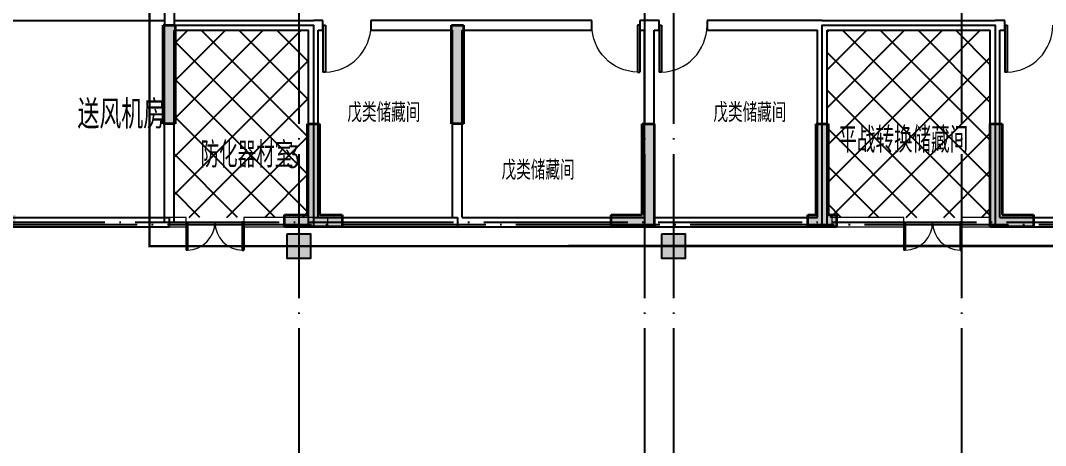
# Model space of a CAD drawing. Extents: x 290727 to 13733020, y 1731457 to 3643100.
# Drawn here: x 698462 to 719812, y 1807524 to 1816374 of the extents above; entities that cross this region are included whole.
import ezdxf

# ---------------------------------------------------------------- set-up
doc = ezdxf.new("R2010")
doc.units = 0
doc.header["$LTSCALE"] = 10
doc.linetypes.add('DASH', pattern=[0.35, 0.25, -0.1])
doc.linetypes.add('DOTE', pattern=[2.4200000000000004, 2, -0.2, 0.02, -0.2])
doc.layers.get('0').update_dxf_attribs({"linetype": 'CONTINUOUS'})
for name, color, linetype in [('COLUMN', 9, 'CONTINUOUS'), ('DOTE', 8, 'DOTE'), ('PUB_HATCH', 8, 'CONTINUOUS'), ('PUB_TEXT', 7, 'CONTINUOUS'), ('WALL', 255, 'CONTINUOUS'), ('WINDOW', 4, 'CONTINUOUS'), ('作业图', 4, 'CONTINUOUS'), ('回家路线', 4, 'CONTINUOUS'), ('填充', 8, 'CONTINUOUS'), ('文字', 4, 'CONTINUOUS'), ('防火分区示意线', 4, 'CONTINUOUS')]:
    doc.layers.add(name, color=color, linetype=linetype)
doc.layers.add('S_ConcWall', color=8, linetype='CONTINUOUS', lineweight=35)
doc.layers.add('X-人防$0$人防', color=210, linetype='CONTINUOUS', lineweight=20)
doc.layers.get('0').off()
doc.styles.add('_TCH_DIM', font='SIMPLEX', dxfattribs={"bigfont": 'GBCBIG'})
doc.styles.add('HNSJY', font='HNSJY-07', dxfattribs={"width": 0.8, "bigfont": 'HNSJY-HZ'})
pattern_1 = [(45, (0, 0), (-392.8862052967754, 392.8862052967755), []), (135, (0, 0), (-392.8862052967755, -392.8862052967754), [])]

# ---------------------------------------------------------------- blocks, each defined once
blk = doc.blocks.new('A$C55C93FC2')
at = {"layer": 'DOTE', "linetype": 'DOTE', "ltscale": 150}
for p, q in [((219334.4150152878, 76542.35001189262), (219334.4150152878, 12199.99773951061)), ((226534.4150152878, 76542.35001189262), (226534.4150152875, 12199.99773951061)), ((227134.4150152878, 76542.35001189262), (227134.4150152875, 12199.99773951061)), ((233134.4150152878, 76542.35001189262), (233134.4150152875, 12199.99773951061)), ((154884.1350579555, 71442.35001189262), (252290.8196143164, 71442.35001189262))]:
    blk.add_line(p, q, dxfattribs=at)
blk = doc.blocks.new('A$C682E2834')
h = blk.add_hatch(color=0)
h.dxf.hatch_style = 1
h.paths.add_polyline_path([(30400.23085716739, 7899.570863577392), (30600.24778824602, 7899.58779752336), (30600.28163841716, 7499.763246389892), (30800.28163841716, 7499.782777639892), (30800.23085716716, 7899.561097952392), (32999.96913841716, 7899.459535452392), (33000.16445091716, 7499.571840139892), (33200.16445091716, 7499.638246389892), (33200.05505534937, 7899.587791461672), (33200.00038841716, 7899.570863577392), (33200.00038841739, 8099.440454095457), (30600.23085716739, 8099.570863577392), (30400.23085716739, 8099.570863577392)])
edge = h.paths.add_edge_path(flags=16)
edge.add_line((11799.89296654239, 7900.001527639892), (11799.80312279216, 7500.223207327392))
h.paths.add_polyline_path([(9600.016013417393, 7900.001527639892), (11799.89296654239, 7900.001527639892)], flags=17)
h.paths.add_polyline_path([(21424.87343529216, 250.0015276398917), (21599.87343529216, 250.0020159211417), (21599.87343529216, 0.002015921141719446), (21174.87343529216, 0.001527639891719446), (20999.87343529216, 0.002015921141719446), (20999.87343529216, 250.0020159211417), (21174.87343529216, 250.0015276398917), (21175.03163841716, 2150.010804983642), (21425.03163841716, 2149.991273733642)])
h.paths.add_polyline_path([(42349.82460716716, 2149.023988577392), (42599.82460716716, 2149.014222952392), (42599.74648216716, 0.0005510773917194456), (42199.74648216716, 0.002015921141719446), (42199.74648216716, 250.0020159211417), (42349.74648216716, 250.0015276398917)])
h.paths.add_polyline_path([(42599.90663841716, 3549.014222952392), (42349.90663841716, 3549.025941702392), (42350.00429466716, 5450.001527639892), (42200.00038841716, 5450.001527639892), (42200.00038841716, 5700.001527639892), (42600.00038841716, 5700.001527639892)])
h.paths.add_polyline_path([(40700.23085716716, 10549.10113701489), (40700.24257591716, 10799.10113701489), (41300.23866966716, 10799.07574638989), (41300.16054466716, 8649.073793264892), (41050.16054466716, 8649.083558889892), (41050.24257591716, 10549.08648857739)])
h.paths.add_polyline_path([(39150.00038841716, 5450.001527639892), (39150.00038841716, 5700.001527639892), (41050.00038841716, 5700.001527639892), (41050.00038841716, 6099.077699514892), (41300.00038841716, 6099.077699514892), (41300.00038841716, 5450.001527639892)])
h.paths.add_polyline_path([(35100.33632591716, 12949.37848076489), (35100.34804466716, 13199.37848076489), (35400.34023216716, 13199.34918388989), (35400.23866966716, 10799.34625420239), (35800.24648216716, 10799.33160576489), (35800.22695091716, 10549.33160576489), (35150.23866966716, 10549.36383232739), (35150.34413841716, 12949.36090263989)])
h.paths.add_polyline_path([(28700.48085716716, 13199.59723076489), (28700.47695091716, 12949.59723076489), (28650.48281029216, 12949.60309013989), (28650.38124779216, 10549.60504326489), (28000.38124779216, 10549.60504326489), (28000.38124779216, 10799.60504326489), (28400.38124779216, 10799.60504326489), (28400.48281029216, 13199.60699638989)])
h.paths.add_polyline_path([(22750.16249779216, 8649.935121389892), (22500.16249779216, 8649.944887014892), (22500.23866966716, 10799.94586357739), (23100.24257591716, 10799.91754326489), (23100.23085716716, 10549.91754326489), (22750.23866966716, 10549.93414482739)])
h.paths.add_polyline_path([(24650.00234154216, 5700.001527639892), (24650.00234154216, 5450.001527639892), (22500.00234154216, 5450.001527639892), (22500.00234154216, 6049.940980764892), (22750.00234154216, 6049.940980764892), (22750.00234154216, 5700.001527639892)])
h.paths.add_polyline_path([(25699.81679466716, 250.0010393586417), (25699.81679466716, 0.001039358641719446), (24799.74648216716, 0.001039358641719446), (24799.83046654216, 2149.837953421142), (25049.83046654216, 2149.827699514892), (25049.74648216716, 250.0010393586417)])
h.paths.add_polyline_path([(32024.28945091716, 0.001039358641719446), (31299.81679466716, 0.001039358641719446), (31299.81679466716, 250.0010393586417), (31774.35976341716, 250.0010393586417), (31774.89101341716, 2149.639711233642), (32024.89101341716, 2149.569398733642), (32024.35976341716, 250.0010393586417), (32499.81679466716, 250.0010393586417), (32499.81679466716, 0.001039358641719446)])
h.paths.add_polyline_path([(29000.14491966716, 5700.001527639892), (29000.14491966716, 5500.001527639892), (28400.14296654216, 5500.001527639892), (28400.22109154216, 7249.609926077392), (28600.22109154216, 7249.600160452392), (28600.14296654216, 5700.001527639892)])
h.paths.add_polyline_path([(34800.00038841716, 5500.001527639892), (34800.00038841716, 5700.001527639892), (35200.00038841716, 5700.001527639892), (35200.00038841716, 7249.351137014892), (35400.00038841716, 7249.351137014892), (35400.00038841716, 5500.001527639892)])
h.paths.add_polyline_path([(30000.47695091716, 12949.58355888989), (30000.48085716716, 13199.58160576489), (30600.48281029216, 13199.57184013989), (30600.32656029216, 9399.568910452392), (30400.33046654216, 9399.575746389892), (30400.48671654216, 12949.57574638989)])
h.paths.add_polyline_path([(33200.18398216716, 9399.449769827392), (33400.18007591716, 9399.442933889892), (33400.34023216716, 12949.44098076489), (33800.33632591716, 12949.41949638989), (33800.34804466716, 13199.41949638989), (33200.34023216716, 13199.44879326489)])
h.paths.add_polyline_path([(38099.74648216716, 0.001039358641719446), (38099.74648216716, 250.0010393586417), (38749.74648216716, 250.0010393586417), (38749.82460716716, 2149.190980764892), (38999.82460716716, 2149.181215139892), (38999.74648216716, 0.001039358641719446)])
h.paths.add_polyline_path([(35024.86366966716, 2149.365785452392), (34774.86366966716, 2149.374574514892), (34774.93788841716, 4199.375551077392), (35024.93788841716, 4199.365785452392)])
h.paths.add_polyline_path([(29025.00234154216, 2149.648500296142), (28775.00234154216, 2149.648500296142), (28775.00234154216, 4199.648012014892), (29025.00234154216, 4199.648012014892)])
h.paths.add_polyline_path([(1900.001609120285, 10800.00152763989), (1900.001609120285, 10550.00152763989), (1550.001609120285, 10550.00152763989), (1550.001609120285, 8650.001527639892), (1300.001609120285, 8650.001527639892), (1300.001609120285, 10800.00152763989)])
h.paths.add_polyline_path([(3450.00136497966, 5700.001527639892), (3450.00136497966, 5450.001527639892), (1300.001609120285, 5450.001527639892), (1300.001609120285, 6100.001527639892), (1550.001609120285, 6100.001527639892), (1550.001609120285, 5700.001527639892)])
h.paths.add_polyline_path([(20100.00234154216, 8650.001527639892), (19850.00234154216, 8650.001527639892), (19850.00234154216, 10550.00152763989), (19500.00234154216, 10550.00152763989), (19500.00234154216, 10800.00152763989), (20100.00234154216, 10800.00152763989)])
h.paths.add_polyline_path([(13899.85097435466, 12950.00152763989), (13899.85097435466, 13200.00152763989), (14199.85488060466, 13200.00152763989), (14199.85488060466, 10800.00152763989), (14599.85585716716, 10800.00152763989), (14599.85585716716, 10550.00152763989), (13949.85488060466, 10550.00152763989), (13949.85488060466, 12950.00152763989)])
h.paths.add_polyline_path([(7499.99745872966, 13200.00152763989), (7499.99745872966, 12950.00152763989), (7450.00136497966, 12950.00152763989), (7450.00136497966, 10550.00152763989), (6800.00136497966, 10550.00152763989), (6800.00136497966, 10800.00152763989), (7200.00136497966, 10800.00152763989), (7200.00136497966, 13200.00152763989)])
h.paths.add_polyline_path([(17950.00234154216, 5450.001527639892), (17950.00234154216, 5700.001527639892), (19850.00234154216, 5700.001527639892), (19850.00234154216, 6050.001527639892), (20100.00234154216, 6050.001527639892), (20100.00234154216, 5450.001527639892)])
h.paths.add_polyline_path([(16900.00234154216, 0.001039358641719446), (16900.00234154216, 250.0010393586417), (17550.00234154216, 250.0010393586417), (17550.00234154216, 2150.001039358642), (17800.00234154216, 2150.001039358642), (17800.00234154216, 0.001039358641719446)])
h.paths.add_polyline_path([(10575.42616966716, 0.001039358641719446), (10100.00136497966, 0.001039358641719446), (10100.00136497966, 250.0010393586417), (10575.42616966716, 250.0010393586417), (10575.00136497966, 2149.975160452392), (10825.00136497966, 2150.026918264892), (10825.42616966716, 250.0010393586417), (11300.00136497966, 250.0010393586417), (11300.00136497966, 0.001039358641719446)])
h.paths.add_polyline_path([(400.0016091202851, 5700.001527639892), (400.0016091202851, 5450.001527639892), (250.0016091202851, 5450.001527639892), (250.0016091202851, 3550.001527639892), (0.001609120285138488, 3550.001527639892), (0.001609120285138488, 5700.001527639892)])
h.paths.add_polyline_path([(400.0011208390351, 250.0020159211417), (400.0018532609101, 0.002015921141719446), (0.001609120285138488, 0.0005510773917194456), (0.001609120285138488, 2150.001039358642), (250.0016091202851, 2150.001039358642), (250.0016091202851, 250.0015276398917)])
h.paths.add_polyline_path([(13599.85488060466, 5500.001527639892), (13599.85488060466, 5700.001527639892), (13999.85488060466, 5700.001527639892), (13999.85488060466, 7250.001527639892), (14199.85488060466, 7250.001527639892), (14199.85488060466, 5500.001527639892)])
h.paths.add_polyline_path([(7800.00136497966, 5700.001527639892), (7800.00136497966, 5500.001527639892), (7200.00136497966, 5500.001527639892), (7200.00136497966, 7250.001527639892), (7400.00136497966, 7250.001527639892), (7400.00136497966, 5700.001527639892)])
h.paths.add_polyline_path([(12599.85097435466, 13200.00152763989), (12599.85097435466, 12950.00152763989), (12199.85488060466, 12950.00152763989), (12199.85488060466, 9400.001527639892), (11999.85488060466, 9400.001527639892), (11999.85488060466, 13200.00152763989)])
h.paths.add_polyline_path([(9200.001364979893, 9400.001527639892), (9200.001364979893, 12950.00152763989), (8799.99745872966, 12950.00152763989), (8799.99745872966, 13200.00152763989), (9400.00136497966, 13200.00152763989), (9400.001364979893, 9400.001527639892)])
h.paths.add_polyline_path([(4500.00136497966, 250.0010393586417), (4500.00136497966, 0.001039358641719446), (3600.00136497966, 0.001039358641719446), (3600.00136497966, 2150.001039358642), (3850.00136497966, 2150.001039358642), (3850.00136497966, 250.0010393586417)])
h.paths.add_polyline_path([(7825.00136497966, 2150.001039358642), (7575.00136497966, 2150.001039358642), (7575.00136497966, 4200.001527639892), (7825.00136497966, 4200.001527639892)])
h.paths.add_polyline_path([(13824.85683372966, 2150.001039358642), (13574.85683372966, 2150.001039358642), (13574.85683372966, 4200.001527639892), (13824.85683372966, 4200.001527639892)])
edge = h.paths.add_edge_path()
edge.add_line((11999.78554466739, 8100.001527639892), (12199.78554466739, 8100.001527639892))
edge.add_line((12199.78554466739, 8100.001527639892), (12199.78554466739, 7900.001527639892))
edge.add_line((12199.78554466739, 7900.001527639892), (11999.76861358853, 7900.01846158586))
edge.add_line((9400.016013417393, 8100.001527639892), (9200.016013417393, 8100.001527639892))
edge.add_line((9200.016013417393, 8100.001527639892), (9200.016013417393, 7900.001527639892))
edge.add_line((9200.016013417393, 7900.001527639892), (9400.032944496023, 7900.01846158586))
edge.add_line((9400.011129499879, 7900.018459738931), (9400.00136497966, 7500.188051077392))
edge.add_line((9400.00136497966, 7500.188051077392), (9600.00136497966, 7500.182191702392))
edge.add_line((9600.00136497966, 7500.182191702392), (9600.016013417393, 7900.001527639892))
edge.add_line((11999.87831810489, 8100.001527639892), (9400.016013417393, 8100.001527639892))
edge.add_line((11799.80312279216, 7500.223207327392), (11999.80312279239, 7500.193910452392))
edge.add_line((11999.80312279239, 7500.193910452392), (11999.76861358853, 7900.01846158586))
at = {"layer": 'S_ConcWall', "color": 0, "lineweight": 35, "ltscale": 0.9999999776482582}
for p, q in [((7575.00136497966, 2150.001039358642), (7575.00136497966, 4200.001527639892)), ((7575.00136497966, 4200.001527639892), (7825.00136497966, 4200.001527639892)), ((7825.00136497966, 4200.001527639892), (7825.00136497966, 2150.001039358642)), ((13574.85683372966, 2150.001039358642), (13574.85683372966, 4200.001527639892)), ((13574.85683372966, 4200.001527639892), (13824.85683372966, 4200.001527639892)), ((13824.85683372966, 4200.001527639892), (13824.85683372966, 2150.001039358642)), ((7825.00136497966, 2150.001039358642), (7575.00136497966, 2150.001039358642)), ((10575.00136497966, 2149.975160452392), (10825.00136497966, 2150.026918264892)), ((10575.42616966716, 250.0010393586417), (10575.00136497966, 2149.975160452392)), ((10825.00136497966, 2150.026918264892), (10825.42616966716, 250.0010393586417)), ((13824.85683372966, 2150.001039358642), (13574.85683372966, 2150.001039358642)), ((17550.00234154216, 250.0010393586417), (17550.00234154216, 2150.001039358642)), ((17550.00234154216, 2150.001039358642), (17800.00234154216, 2150.001039358642)), ((17800.00234154216, 2150.001039358642), (17800.00234154216, 0.001039358641719446)), ((21174.87343529216, 250.0015276398917), (21175.03163841716, 2150.010804983642)), ((21175.03163841716, 2150.010804983642), (21425.03163841716, 2149.991273733642)), ((21425.03163841716, 2149.991273733642), (21424.87343529216, 250.0015276398917)), ((24799.74648216716, 0.001039358641719446), (24799.83046654216, 2149.837953421142)), ((24799.83046654216, 2149.837953421142), (25049.83046654216, 2149.827699514892)), ((25049.83046654216, 2149.827699514892), (25049.74648216716, 250.0010393586417)), ((10100.00136497966, 0.001039358641719446), (10100.00136497966, 250.0010393586417)), ((10100.00136497966, 250.0010393586417), (10575.42616966716, 250.0010393586417)), ((10825.42616966716, 250.0010393586417), (11300.00136497966, 250.0010393586417)), ((11300.00136497966, 250.0010393586417), (11300.00136497966, 0.001039358641719446)), ((16900.00234154216, 250.0010393586417), (17550.00234154216, 250.0010393586417)), ((16900.00234154216, 0.001039358641719446), (16900.00234154216, 250.0010393586417)), ((20999.87343529216, 0.002015921141719446), (20999.87343529216, 250.0020159211417)), ((20999.87343529216, 250.0020159211417), (21174.87343529216, 250.0015276398917)), ((21424.87343529216, 250.0015276398917), (21599.87343529216, 250.0020159211417)), ((21599.87343529216, 250.0020159211417), (21599.87343529216, 0.002015921141719446)), ((25049.74648216716, 250.0010393586417), (25699.81679466716, 250.0010393586417)), ((25699.81679466716, 250.0010393586417), (25699.81679466716, 0.001039358641719446)), ((10575.42616966716, 0.001039358641719446), (10100.00136497966, 0.001039358641719446)), ((11300.00136497966, 0.001039358641719446), (10575.42616966716, 0.001039358641719446)), ((17800.00234154216, 0.001039358641719446), (16900.00234154216, 0.001039358641719446)), ((21174.87343529216, 0.001527639891719446), (20999.87343529216, 0.002015921141719446)), ((21599.87343529216, 0.002015921141719446), (21174.87343529216, 0.001527639891719446)), ((25699.81679466716, 0.001039358641719446), (24799.74648216716, 0.001039358641719446))]:
    blk.add_line(p, q, dxfattribs=at)
blk = doc.blocks.new('$DorLib2D$00000001')
for p, q in [((0.45, 0.975), (0.5000000000000002, 0.975)), ((0.45, 0), (0.45, 0.975)), ((0.5, 0), (0.5, 0.975)), ((0.5, 0), (0.45, 0))]:
    blk.add_line(p, q)
at = {"lineweight": 13}
blk.add_arc((0.475, 0), 0.975, 91.46928358135379, 180, dxfattribs=at)
blk = doc.blocks.new('_FZH')
blk.add_lwpolyline([(-0.5, -0.5), (0.5, -0.5), (0.5, 0.5), (-0.5, 0.5)], close=True)
at = {"layer": 'PUB_HATCH'}
blk.add_solid([(-0.5, -0.5), (0.5, -0.5), (-0.5, 0.5), (0.5, 0.5)], dxfattribs=at)
blk = doc.blocks.new('X-人防$0$$DorLib2D$00000002')
for p, q in [((-0.5, -1e-16), (-0.5000000000000007, 0.4875)), ((-0.4750000000000007, 0.4875), (-0.5000000000000007, 0.4875)), ((-0.475, 0), (-0.4750000000000007, 0.4875)), ((0.475, 0), (0.4750000000000007, 0.4875)), ((0.4750000000000007, 0.4875), (0.5000000000000007, 0.4875)), ((0.5, -1e-16), (0.5000000000000007, 0.4875)), ((-0.5, -1e-16), (-0.475, 0)), ((0.5, -1e-16), (0.475, 0))]:
    blk.add_line(p, q)
at = {"lineweight": 13}
for centre, start, end in [((-0.4875, 0), 0, 88.53071641864632), ((0.4875, 0), 91.46928358135372, 180)]:
    blk.add_arc(centre, 0.4875, start, end, dxfattribs=at)
blk = doc.blocks.new('车库建筑作业图')
at = {"layer": '填充', "linetype": 'Continuous'}
h = blk.add_hatch(dxfattribs=at)
h.set_pattern_fill('ANSI37', color=256, scale=350, style=0)
h.set_pattern_definition(pattern_1)
h.paths.add_polyline_path([(704462.3761730728, 2201929.787113946), (701662.3761730728, 2201929.787113946), (701662.3761730728, 2198029.787113946), (704462.3761730728, 2198029.787113946)])
h = blk.add_hatch(dxfattribs=at)
h.set_pattern_fill('ANSI37', color=256, scale=350, style=0)
h.set_pattern_definition(pattern_1)
h.paths.add_polyline_path([(715262.3761730728, 2201929.787113946), (718662.3761730728, 2201929.787113946), (718662.3761730728, 2198029.787113946), (715262.3761730728, 2198029.787113946)])
at = {"layer": 'DOTE', "ltscale": 150}
blk.add_line((689962.3761730728, 2197929.787113946), (740362.3761730728, 2197929.787113946), dxfattribs=at)
at = {"layer": 'WALL', "linetype": 'Continuous'}
for p, q in [((701462.3761730728, 2203329.787113946), (701462.3761730728, 2202029.787113946)), ((701662.3761730728, 2203529.787113946), (701662.3761730728, 2202129.787113946)), ((696962.6543148804, 2202129.78312386), (701462.3761733322, 2202129.783123863)), ((701462.3761733322, 2202129.783123863), (701462.3761730728, 2202029.787113946)), ((701662.3761730728, 2202230.783123878), (701662.3761730728, 2202029.787113946)), ((701662.3761730728, 2202029.787113946), (701462.3761730728, 2202029.787113946)), ((697962.5288261718, 2198029.787113915), (701562.3761730728, 2198029.787113946)), ((701562.3761730728, 2198029.787113946), (701562.3761730728, 2197829.787113946)), ((697712.5288263022, 2197829.787113946), (701562.3761730728, 2197829.787113946))]:
    blk.add_line(p, q, dxfattribs=at)
at = {"layer": 'WALL'}
for p, q in [((701662.3761730728, 2202129.787113946), (704562.3761730728, 2202129.787113946)), ((704762.3761709558, 2202129.787113946), (704562.3761730728, 2202129.787113946)), ((704762.3761709558, 2201929.787113946), (704762.3761709558, 2202129.787113946)), ((707562.3761730728, 2202129.787113946), (705762.3761709558, 2202129.787113946)), ((705762.3761709558, 2202129.787113946), (705762.3761709558, 2201929.787113946)), ((710362.3761772371, 2202129.787113946), (707562.3761730728, 2202129.787113946)), ((710362.3761772371, 2201929.787113946), (710362.3761772371, 2202129.787113946)), ((711562.3761730728, 2202129.787113946), (711362.3761772371, 2202129.787113946)), ((711362.3761772371, 2202129.787113946), (711362.3761772371, 2201929.787113946)), ((711762.376170977, 2202129.787113946), (711562.3761730728, 2202129.787113946)), ((711762.376170977, 2201929.787113946), (711762.376170977, 2202129.787113946)), ((715162.3761730728, 2202129.787113946), (712762.376170977, 2202129.787113946)), ((712762.376170977, 2202129.787113946), (712762.376170977, 2201929.787113946)), ((715162.3761730728, 2202129.787113946), (718762.3761730728, 2202129.787113946)), ((718962.3761709768, 2202129.787113946), (718762.3761730728, 2202129.787113946)), ((718962.3761709768, 2201929.787113946), (718962.3761709768, 2202129.787113946)), ((701462.3761730728, 2197929.787113946), (701462.3761730728, 2202029.787113946)), ((701662.3761730728, 2197929.787113946), (701662.3761730728, 2201929.787113946)), ((701662.3761730728, 2201929.787113946), (704462.3761730728, 2201929.787113946)), ((704462.3761730728, 2197829.787113946), (704462.3761730728, 2201929.787113946)), ((704662.3761730728, 2198029.787113946), (704662.3761730728, 2201929.787113946)), ((704662.3761730728, 2201929.787113946), (704762.3761709558, 2201929.787113946)), ((705762.3761709558, 2201929.787113946), (707462.3761730728, 2201929.787113946)), ((707462.3761730728, 2198029.787113946), (707462.3761730728, 2201929.787113946)), ((707662.3761730728, 2198029.787113946), (707662.3761730728, 2201929.787113946)), ((707662.3761730728, 2201929.787113946), (710362.3761772371, 2201929.787113946)), ((711362.3761772371, 2201929.787113946), (711462.3761730728, 2201929.787113946)), ((711462.3761730728, 2198029.787113946), (711462.3761730728, 2201929.787113946)), ((711662.3761730728, 2198029.787113946), (711662.3761730728, 2201929.787113946)), ((711662.3761730728, 2201929.787113946), (711762.376170977, 2201929.787113946)), ((712762.376170977, 2201929.787113946), (715062.3761730728, 2201929.787113946)), ((715062.3761730728, 2198029.787113946), (715062.3761730728, 2201929.787113946)), ((715262.3761730728, 2197829.787113946), (715262.3761730728, 2201929.787113946)), ((715262.3761730728, 2201929.787113946), (718662.3761730728, 2201929.787113946)), ((718662.3761730728, 2197829.787113946), (718662.3761730728, 2201929.787113946)), ((718862.3761730728, 2198029.787113946), (718862.3761730728, 2201929.787113946)), ((718862.3761730728, 2201929.787113946), (718962.3761709768, 2201929.787113946)), ((704562.3761730728, 2198029.787113946), (707562.3761730728, 2198029.787113946)), ((704562.3761730728, 2198029.787113946), (704562.3761730728, 2197829.787113946)), ((704662.3761730728, 2198029.787113946), (707462.3761730728, 2198029.787113946)), ((707562.3761730728, 2198029.787113946), (707562.3761730728, 2197829.787113946)), ((707662.3761730728, 2198029.787113946), (711462.3761730728, 2198029.787113946)), ((711662.3761730728, 2198029.787113946), (715062.3761730728, 2198029.787113946)), ((718862.3761730728, 2198029.787113946), (722662.3761730728, 2198029.787113946)), ((701462.3761730728, 2197929.787113946), (701662.3761730728, 2197929.787113946)), ((704462.3761730728, 2197829.787113946), (707562.3761730728, 2197829.787113946)), ((704562.3761730728, 2197829.787113946), (707562.3761730728, 2197829.787113946)), ((707562.3761730728, 2197829.787113946), (711562.3761730728, 2197829.787113946)), ((711562.3761730728, 2197829.787113946), (715262.3761730728, 2197829.787113946)), ((718662.3761730728, 2197829.787113946), (722862.3761730728, 2197829.787113946))]:
    blk.add_line(p, q, dxfattribs=at)
at = {"layer": 'X-人防$0$人防', "color": 6, "linetype": 'Continuous'}
for p, q in [((701912.2718930223, 2198030.619652541), (701562.3697008104, 2198030.608329247)), ((701562.3697008104, 2198030.608329247), (701562.376173073, 2197830.608329351)), ((701912.2783652849, 2197830.619652646), (701912.2718930223, 2198030.619652541)), ((704862.2487396798, 2198030.715117665), (703112.2718923943, 2198030.658486116)), ((703112.2718923943, 2198030.658486116), (703112.2783646568, 2197830.658486221)), ((704862.2552119424, 2197830.715117769), (704862.2487396798, 2198030.715117665)), ((716862.1324720127, 2198030.656782048), (715362.2302810038, 2198030.608243244)), ((715362.2302810038, 2198030.608243244), (715362.2367532663, 2197830.608243348)), ((716862.1389442752, 2197830.656782152), (716862.1324720127, 2198030.656782048)), ((718662.1093198732, 2198030.715031662), (718062.1324713844, 2198030.695615623)), ((718062.1324713844, 2198030.695615623), (718062.1389436469, 2197830.695615727)), ((718662.1157921357, 2197830.715031766), (718662.1093198732, 2198030.715031662)), ((701562.376173073, 2197830.608329351), (701912.2783652849, 2197830.619652646)), ((703112.2783646568, 2197830.658486221), (704862.2552119424, 2197830.715117769)), ((715362.2367532663, 2197830.608243348), (716862.1389442752, 2197830.656782152)), ((718062.1389436469, 2197830.695615727), (718662.1157921357, 2197830.715031766))]:
    blk.add_line(p, q, dxfattribs=at)
at = {"layer": '回家路线', "linetype": 'Continuous', "flags": 128}
blk.add_lwpolyline([(701562.3761730728, 2202029.787113921), (704562.3761730728, 2202029.787113921), (704562.3762782426, 2197829.786578744), (715162.3762879624, 2197829.787257697), (715162.3761730728, 2202029.787113946), (718762.3761730728, 2202029.787113946), (718762.3761730728, 2197829.78662564)], dxfattribs=at)
at = {"layer": '防火分区示意线', "color": 5, "linetype": 'DASH', "ltscale": 300, "const_width": 50, "elevation": -2.017032051709331}
blk.add_lwpolyline([(716686.7970012687, 2237177.859838529), (716686.8080434585, 2213717.55478368), (718510.6231462669, 2213717.55478368), (718510.6231462669, 2211277.590819736), (716686.8080434585, 2211277.788782894), (716686.8080434585, 2210928.161636708), (716686.8080731133, 2208928.15973419), (706348.8400330347, 2208928.159722622), (706348.8400330507, 2210254.372608233), (706348.8400330176, 2211328.159722161), (703148.8400330299, 2211328.159722161), (702173.8147297268, 2211328.151802088), (700548.8400330504, 2211328.148078748), (700548.8400330504, 2208928.159722183), (693948.8400330503, 2208928.159722184), (693948.8400330499, 2203028.159722184), (701148.8400330509, 2203028.159722159), (701148.8400330509, 2197428.159101844), (725523.197439554, 2197428.159712187), (725523.1974395593, 2196128.15972293), (720199.1199904542, 2196128.159722929), (720199.1199904656, 2191679.093963503)], dxfattribs=at)
at = {"color": 8}
blk.add_blockref('A$C682E2834', (693862.3601596428, 2197829.785586278), dxfattribs=at)
at = {"layer": 'COLUMN', "linetype": 'Continuous', "xscale": 500, "yscale": 500, "zscale": 500, "rotation": 270}
for p in [(704262.8217950522, 2197429.884770968), (712062.6753106772, 2197429.884770968)]:
    blk.add_blockref('_FZH', p, dxfattribs=at)
at = {"layer": 'WINDOW', "yscale": 1000, "rotation": 180}
for p, xscale, zscale in [((705262.3761709558, 2202029.787113946), 1000, -1000), ((710862.3761772371, 2202029.787113946), -1000, 1000), ((712262.376170977, 2202029.787113946), 1000, -1000), ((719462.3761709768, 2202029.787113946), 1000, -1000)]:
    blk.add_blockref('$DorLib2D$00000001', p, dxfattribs=dict(at, xscale=xscale, zscale=zscale))
at = {"layer": 'WINDOW', "color": 7, "xscale": 1200, "yscale": 1200, "zscale": -1200, "rotation": 180.0018541666425}
for p in [(702512.2751288395, 2197930.639069381), (717462.1357078297, 2197930.676198888)]:
    blk.add_blockref('X-人防$0$$DorLib2D$00000002', p, dxfattribs=at)
at = {"layer": '文字', "linetype": 'Continuous'}
blk.add_blockref('A$C55C93FC2', (484928.2411151752, 2126437.437102827), dxfattribs=at)
at = {"layer": 'PUB_TEXT'}
for s, height, style, width, p in [('戊类储藏间', 399.9999999999999, 'HNSJY', 0.8, (705270.9344831458, 2200014.207038328)), ('戊类储藏间', 399.9999999999999, 'HNSJY', 0.8, (712895.9318665103, 2200014.207038328)), ('3', 446.25, '_TCH_DIM', 0.7058823529411765, (703999.6157621061, 2199067.82121535)), ('戊类储藏间', 399.9999999999999, 'HNSJY', 0.8, (708483.4108131211, 2198814.769591508))]:
    blk.add_text(s, height=height, dxfattribs=dict(at, style=style, width=width)).set_placement(p)
at = {"layer": 'PUB_TEXT', "style": '_TCH_DIM'}
for s, p in [('平战转换储藏间', (715498.3763559293, 2199375.82121535)), ('防化器材室', (702212.3817195529, 2199067.82121535))]:
    blk.add_text(s, height=536.1702127659574, dxfattribs=at).set_placement(p)
at = {"layer": '文字', "linetype": 'Continuous', "style": 'HNSJY', "width": 0.8}
blk.add_text('送风机房', height=599.9999999999998, dxfattribs=at).set_placement((699649.9686605146, 2199875.241696101))

msp = doc.modelspace()

# ---------------------------------------------------------------- block references
at = {"layer": '作业图', "linetype": 'Continuous'}
msp.add_blockref('车库建筑作业图', (0, -385755.6740215458), dxfattribs=at)

doc.saveas('drawing.dxf')
